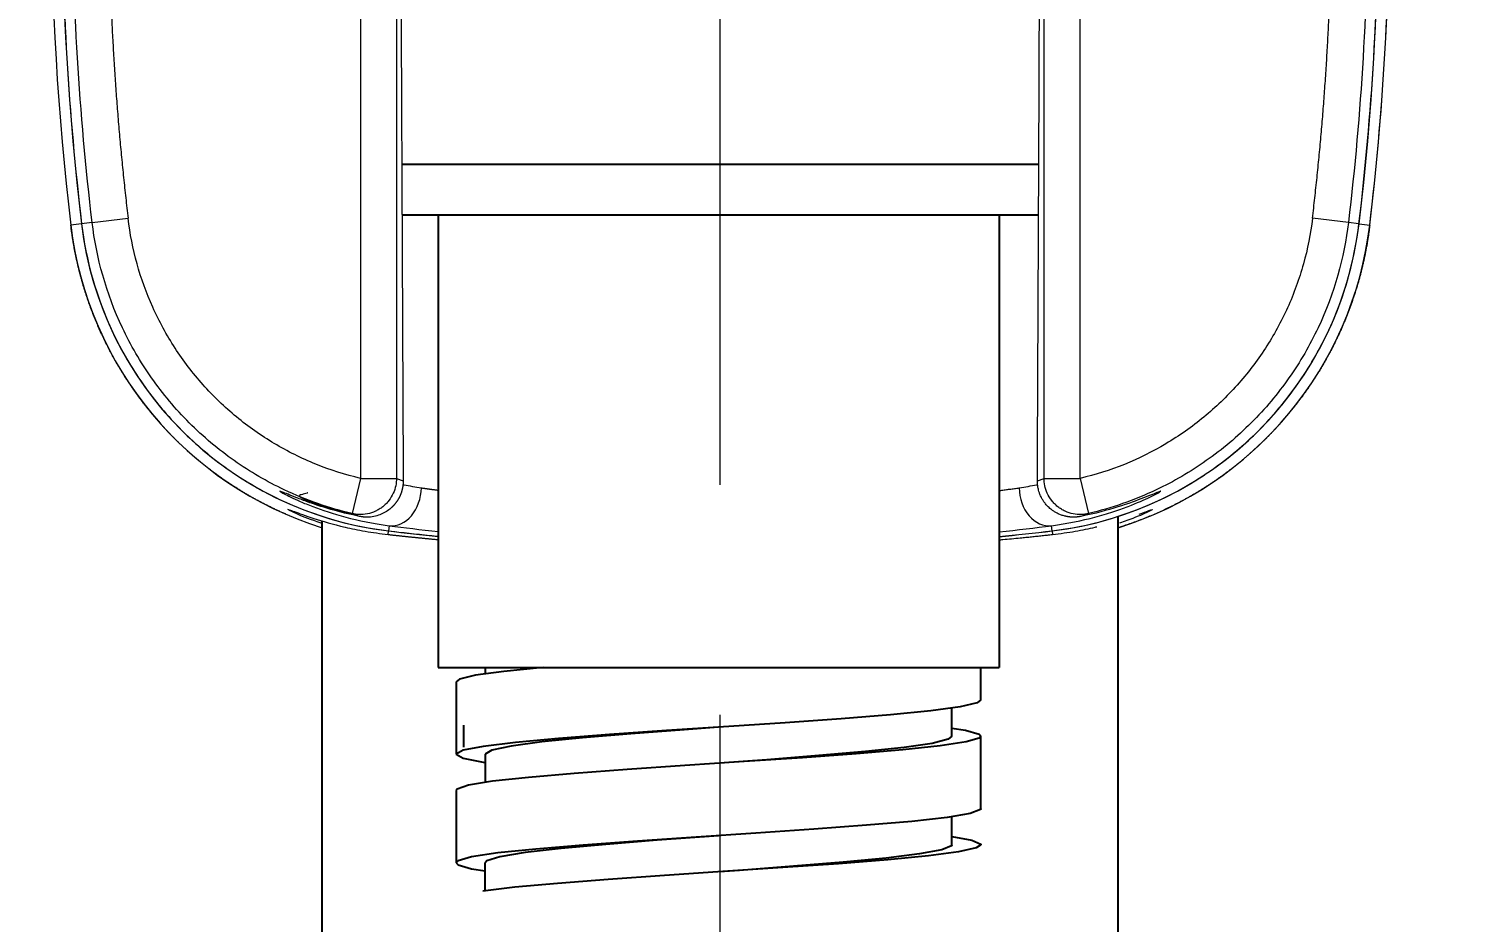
# Model space of a CAD drawing. Extents: x 0 to 3160, y 0 to 2315.
# Drawn here: x 2077.5 to 2117.23, y 787.78 to 812.48 of the extents above; entities that cross this region are included whole.
import ezdxf

# ---------------------------------------------------------------- set-up
doc = ezdxf.new("R2010")
doc.units = 0
doc.header["$LTSCALE"] = 4
doc.header["$MEASUREMENT"] = 0
doc.header["$PDMODE"] = 3
doc.header["$PDSIZE"] = -10
doc.linetypes.add('CENTER2', pattern=[28.575, 19.05, -3.175, 3.175, -3.175])
doc.layers.get('0').update_dxf_attribs({"linetype": 'CONTINUOUS'})
doc.layers.get('DEFPOINTS').update_dxf_attribs({"linetype": 'CONTINUOUS'})
doc.layers.add('1', color=7, linetype='CONTINUOUS', true_color=0xffffff)
doc.layers.add('Cneter', color=1, linetype='CENTER2', lineweight=13)
doc.layers.add('DEF_LAYER_ASSEM_MEMBER', color=7, linetype='CONTINUOUS')
doc.styles.add('Daelim Dimension', font='')
doc.styles.get('Daelim Dimension').set_extended_font_data('나눔고딕')
doc.dimstyles.new('DEFAULT', dxfattribs={"dimscale": 2, "dimtxt": 2, "dimasz": 2, "dimexe": 0, "dimexo": 2, "dimgap": 1, "dimtad": 1, "dimdec": 1, "dimzin": 9, "dimdsep": 46, "dimtxsty": 'Daelim Dimension', "dimcen": 0.5, "dimclrd": 252, "dimclre": 252, "dimclrt": 3, "dimadec": 1, "dimazin": 0, "dimtfac": 1, "dimtdec": 1, "dimtix": 1, "dimtmove": 0, "dimatfit": 3, "dimfxl": 1, "dimtolj": 1, "dimtzin": 1, "dimlwd": 9, "dimlwe": 9, "dimarcsym": 0})

# ---------------------------------------------------------------- blocks, each defined once
blk = doc.blocks.new('*D2')
at = {"color": 5, "lineweight": 9, "ltscale": 0.5, "transparency": 16777216}
for p, q in [((1741.296, 1336.079), (2418.23, 1336.079)), ((2416.23, 461.472), (2416.23, 1328.079)), ((2221.41, 453.472), (2418.23, 453.472))]:
    blk.add_line(p, q, dxfattribs=at)
at = {"color": 5, "ltscale": 0.5, "transparency": 16777216}
for points in [[(2414.897, 1328.079), (2417.563, 1328.079), (2416.23, 1336.079)], [(2414.897, 461.472), (2417.563, 461.472), (2416.23, 453.472)]]:
    blk.add_solid(points, dxfattribs=at)
at = {"layer": 'DEFPOINTS', "color": 0, "ltscale": 0.5, "transparency": 16777216}
for p in [(1737.296, 1336.079), (2416.23, 1336.079), (2217.41, 453.472)]:
    blk.add_point(p, dxfattribs=at)
at = {"color": 7, "ltscale": 0.5, "transparency": 16777216, "insert": (2400.525, 893.007), "char_height": 20, "attachment_point": 5, "rotation": 90, "style": 'Daelim Dimension'}
blk.add_mtext('\\A1;(1140)', dxfattribs=at)

msp = doc.modelspace()

# ---------------------------------------------------------------- linework, layer by layer
at = {"layer": '1', "color": 7, "linetype": 'Continuous', "lineweight": 13}
for p, q in [((2086.661, 832.46), (2086.661, 800.051)), ((2087.659, 832.46), (2087.659, 800.051)), ((2105.56, 800.051), (2105.56, 832.46)), ((2106.559, 800.051), (2106.559, 832.46)), ((2078.953, 807.085), (2078.657, 807.05)), ((2078.954, 807.085), (2078.953, 807.085)), ((2079.248, 807.12), (2078.956, 807.086)), ((2079.248, 807.12), (2080.241, 807.239)), ((2113.972, 807.12), (2112.979, 807.239)), ((2114.264, 807.086), (2113.972, 807.12)), ((2114.266, 807.085), (2114.562, 807.05)), ((2114.266, 807.085), (2114.266, 807.085)), ((2086.661, 800.051), (2086.432, 799.078)), ((2086.661, 800.051), (2087.659, 800.051)), ((2087.659, 800.051), (2087.845, 799.978)), ((2105.375, 799.978), (2105.56, 800.051)), ((2105.56, 800.051), (2106.559, 800.051)), ((2106.559, 800.051), (2106.788, 799.078)), ((2087.457, 798.742), (2087.44, 798.601)), ((2105.779, 798.601), (2105.763, 798.742)), ((2087.428, 798.499), (2087.44, 798.599)), ((2087.44, 798.599), (2087.44, 798.599)), ((2105.78, 798.599), (2105.792, 798.499)), ((2105.78, 798.599), (2105.78, 798.599))]:
    msp.add_line(p, q, dxfattribs=at)
at = {"layer": '1', "color": 7, "linetype": 'Continuous', "lineweight": 18}
for centre, radius, start, end in [((2156.063, 816.255), 77.951, 173.21815, 186.78185), ((2037.157, 816.255), 77.951, 353.21815, 0), ((2088.585, 808.231), 9.998, 186.7818, 252.6855), ((2104.634, 808.231), 9.998, 287.3145, 353.2182)]:
    msp.add_arc(centre, radius, start, end, dxfattribs=at)
at = {"layer": '1', "color": 7, "linetype": 'Continuous', "lineweight": 13}
for centre, radius, start, end in [((2156.063, 816.255), 77.653, 173.21815, 186.78185), ((2037.157, 816.255), 77.653, 353.21815, 6.78185), ((2037.157, 816.255), 77.951, 353.21815, 6.78185), ((2088.585, 808.231), 9.7, 186.7818, 263.2182), ((2104.634, 808.231), 9.7, 276.7818, 353.2182), ((2096.61, 875.708), 77.653, 263.21815, 264.23846), ((2096.61, 875.708), 77.653, 275.69414, 276.78185)]:
    msp.add_arc(centre, radius, start, end, dxfattribs=at)
for centre, major_axis, start_param, end_param in [((2087.575, 799.735), (0.128, 0.992), 3.155198, 4.863969), ((2105.644, 799.735), (0.128, -0.992), 4.560809, 6.26958)]:
    msp.add_ellipse(centre, major_axis=major_axis, ratio=0.767184, start_param=start_param, end_param=end_param, dxfattribs=at)
for points, degree, knots in [([(2087.709, 832.48), (2087.73, 827.06), (2087.752, 821.642), (2087.797, 810.807), (2087.82, 805.391), (2087.845, 799.978)], 3, [0, 0, 0, 0, 0.5, 0.5, 1, 1, 1, 1]), ([(2105.375, 799.978), (2105.399, 805.391), (2105.423, 810.807), (2105.468, 821.642), (2105.489, 827.06), (2105.51, 832.48)], 3, [0, 0, 0, 0, 0.5, 0.5, 1, 1, 1, 1]), ([(2079.248, 807.12), (2078.888, 810.144), (2078.706, 813.2), (2078.706, 819.311), (2078.888, 822.367), (2079.248, 825.39)], 3, [0, 0, 0, 0, 0.5, 0.5, 1, 1, 1, 1]), ([(2113.972, 825.39), (2114.331, 822.367), (2114.513, 819.311), (2114.513, 813.2), (2114.331, 810.144), (2113.972, 807.12)], 3, [0, 0, 0, 0, 0.5, 0.5, 1, 1, 1, 1]), ([(2080.241, 825.272), (2079.706, 820.778), (2079.706, 816.252), (2079.707, 811.73), (2080.241, 807.239)], 2, [0, 0, 0, 0.5, 0.5, 1, 1, 1]), ([(2112.979, 807.239), (2113.513, 811.732), (2113.513, 816.259), (2113.513, 820.781), (2112.979, 825.272)], 2, [0, 0, 0, 0.5, 0.5, 1, 1, 1]), ([(2086.432, 799.078), (2085.802, 799.227), (2085.17, 799.444), (2084.08, 799.96), (2083.616, 800.23), (2082.734, 800.85), (2082.317, 801.201), (2081.549, 801.969), (2081.199, 802.387), (2080.58, 803.268), (2080.311, 803.733), (2079.635, 805.161), (2079.362, 806.159), (2079.248, 807.12)], 3, [0, 0, 0, 0, 0.176479, 0.176479, 0.313733, 0.313733, 0.450986, 0.450986, 0.58824, 0.58824, 0.725493, 0.725493, 1, 1, 1, 1]), ([(2086.661, 800.051), (2086.241, 800.15), (2085.832, 800.28), (2085.036, 800.602), (2084.648, 800.795), (2083.916, 801.231), (2083.568, 801.476), (2082.91, 802.019), (2082.597, 802.32), (2082.028, 802.958), (2081.77, 803.296), (2081.422, 803.831), (2081.313, 804.015), (2081.108, 804.391), (2081.011, 804.584), (2080.571, 805.563), (2080.343, 806.382), (2080.241, 807.239)], 3, [0, 0, 0, 0, 0.125, 0.125, 0.25, 0.25, 0.375, 0.375, 0.5, 0.5, 0.625, 0.625, 0.6875, 0.6875, 0.75, 0.75, 1, 1, 1, 1]), ([(2112.979, 807.239), (2112.928, 806.81), (2112.844, 806.389), (2112.614, 805.562), (2112.466, 805.155), (2112.114, 804.378), (2111.91, 804.005), (2111.445, 803.29), (2111.181, 802.946), (2110.611, 802.309), (2110.304, 802.014), (2109.811, 801.608), (2109.642, 801.479), (2109.291, 801.233), (2109.109, 801.115), (2108.187, 800.567), (2107.398, 800.248), (2106.559, 800.051)], 3, [0, 0, 0, 0, 0.125, 0.125, 0.25, 0.25, 0.375, 0.375, 0.5, 0.5, 0.625, 0.625, 0.6875, 0.6875, 0.75, 0.75, 1, 1, 1, 1]), ([(2113.972, 807.12), (2113.857, 806.159), (2113.584, 805.161), (2112.908, 803.733), (2112.639, 803.268), (2112.02, 802.387), (2111.67, 801.969), (2110.903, 801.201), (2110.485, 800.85), (2109.603, 800.23), (2109.139, 799.96), (2108.049, 799.444), (2107.417, 799.227), (2106.788, 799.078)], 3, [0, 0, 0, 0, 0.274507, 0.274507, 0.41176, 0.41176, 0.549014, 0.549014, 0.686267, 0.686267, 0.823521, 0.823521, 1, 1, 1, 1]), ([(2087.659, 800.051), (2087.659, 799.986), (2087.653, 799.917), (2087.624, 799.778), (2087.601, 799.707), (2087.538, 799.568), (2087.498, 799.501), (2087.425, 799.407), (2087.398, 799.376), (2087.342, 799.319), (2087.312, 799.292), (2087.249, 799.242), (2087.216, 799.219), (2087.147, 799.177), (2087.112, 799.159), (2087.004, 799.109), (2086.929, 799.085), (2086.78, 799.055), (2086.705, 799.05), (2086.563, 799.053), (2086.495, 799.063), (2086.432, 799.078)], 3, [0, 0, 0, 0, 0.125, 0.125, 0.25, 0.25, 0.375, 0.375, 0.4375, 0.4375, 0.5, 0.5, 0.5625, 0.5625, 0.625, 0.625, 0.75, 0.75, 0.875, 0.875, 1, 1, 1, 1]), ([(2087.833, 799.88), (2087.844, 799.878), (2088.008, 799.844), (2088.183, 799.815), (2088.346, 799.788)], 3, [0, 0, 0, 0, 0.064949, 1, 1, 1, 1]), ([(2104.873, 799.788), (2105.037, 799.815), (2105.212, 799.844), (2105.376, 799.878), (2105.386, 799.88)], 3, [0, 0, 0, 0, 0.937701, 1, 1, 1, 1]), ([(2106.788, 799.078), (2106.724, 799.063), (2106.656, 799.053), (2106.514, 799.05), (2106.44, 799.055), (2106.291, 799.085), (2106.216, 799.109), (2106.108, 799.159), (2106.072, 799.177), (2106.004, 799.219), (2105.971, 799.242), (2105.908, 799.292), (2105.878, 799.319), (2105.821, 799.376), (2105.795, 799.407), (2105.722, 799.501), (2105.681, 799.568), (2105.618, 799.707), (2105.596, 799.778), (2105.567, 799.917), (2105.56, 799.986), (2105.56, 800.051)], 3, [0, 0, 0, 0, 0.125, 0.125, 0.25, 0.25, 0.375, 0.375, 0.4375, 0.4375, 0.5, 0.5, 0.5625, 0.5625, 0.625, 0.625, 0.75, 0.75, 0.875, 0.875, 1, 1, 1, 1]), ([(2086.64, 798.999), (2086.25, 799.077), (2085.91, 799.169), (2085.474, 799.305), (2085.342, 799.351), (2085.101, 799.437), (2084.994, 799.478), (2084.714, 799.587), (2084.583, 799.643), (2084.47, 799.688), (2084.446, 799.697), (2084.427, 799.7), (2084.433, 799.694), (2084.491, 799.657), (2084.586, 799.604), (2084.81, 799.497), (2084.899, 799.456), (2085.103, 799.367), (2085.219, 799.319), (2085.604, 799.172), (2085.908, 799.07), (2086.61, 798.884), (2087.008, 798.8), (2087.457, 798.742)], 3, [0, 0, 0, 0, 0.125, 0.125, 0.1875, 0.1875, 0.25, 0.25, 0.375, 0.375, 0.4375, 0.4375, 0.5, 0.5, 0.625, 0.625, 0.6875, 0.6875, 0.75, 0.75, 0.875, 0.875, 1, 1, 1, 1]), ([(2088.346, 799.788), (2088.357, 799.786), (2088.38, 799.783), (2088.413, 799.778), (2088.446, 799.774), (2088.479, 799.769), (2088.511, 799.765), (2088.544, 799.76), (2088.576, 799.756), (2088.609, 799.751), (2088.641, 799.747), (2088.673, 799.743), (2088.704, 799.739), (2088.736, 799.734), (2088.767, 799.73), (2088.793, 799.727), (2088.809, 799.725), (2088.814, 799.724)], 3, [0, 0, 0, 0, 0.00276546, 0.00550353, 0.00821423, 0.01089761, 0.01355368, 0.01618247, 0.01878403, 0.02135837, 0.02390553, 0.02642554, 0.02891845, 0.03138428, 0.03382307, 0.03623487, 0.03747924, 0.03747924, 0.03747924, 0.03747924]), ([(2104.314, 799.712), (2104.33, 799.714), (2104.367, 799.719), (2104.424, 799.726), (2104.486, 799.735), (2104.549, 799.743), (2104.612, 799.752), (2104.677, 799.76), (2104.742, 799.769), (2104.807, 799.778), (2104.851, 799.785), (2104.873, 799.788)], 3, [0.95554348, 0.95554348, 0.95554348, 0.95554348, 0.95920053, 0.96392224, 0.96875144, 0.97368844, 0.97873353, 0.98388698, 0.98914905, 0.99451998, 1, 1, 1, 1]), ([(2105.763, 798.742), (2106.211, 798.8), (2106.611, 798.884), (2107.141, 799.025), (2107.306, 799.074), (2107.612, 799.174), (2107.753, 799.225), (2108.136, 799.372), (2108.339, 799.463), (2108.562, 799.57), (2108.623, 799.602), (2108.718, 799.652), (2108.751, 799.671), (2108.806, 799.707), (2108.786, 799.703), (2108.672, 799.657), (2108.619, 799.635), (2108.487, 799.581), (2108.405, 799.548), (2108.124, 799.438), (2107.885, 799.349), (2107.308, 799.169), (2106.97, 799.077), (2106.579, 798.999)], 3, [0, 0, 0, 0, 0.125, 0.125, 0.1875, 0.1875, 0.25, 0.25, 0.375, 0.375, 0.4375, 0.4375, 0.5, 0.5, 0.625, 0.625, 0.6875, 0.6875, 0.75, 0.75, 0.875, 0.875, 1, 1, 1, 1]), ([(2085.578, 798.81), (2085.505, 798.834), (2085.188, 798.945), (2084.783, 799.119), (2084.661, 799.184), (2084.661, 799.19), (2084.661, 799.19)], 3, [0, 0, 0, 0, 0.121504, 0.561318, 0.999939, 1, 1, 1, 1]), ([(2108.19, 799.061), (2108.263, 799.087), (2108.47, 799.164), (2108.62, 799.217), (2108.439, 799.12), (2108.034, 798.946), (2107.715, 798.834), (2107.642, 798.81)], 3, [0, 0, 0, 0, 0.115721, 0.384851, 0.65387, 0.924526, 1, 1, 1, 1]), ([(2105.792, 798.499), (2106.006, 798.527), (2106.435, 798.583), (2106.817, 798.664), (2107.002, 798.708), (2107.015, 798.711)], 3, [0, 0, 0, 0, 0.48093, 0.960919, 1, 1, 1, 1])]:
    msp.add_open_spline(points, degree=degree, knots=knots, dxfattribs=at)
at = {"layer": '1', "color": 7, "linetype": 'Continuous', "lineweight": 18}
for points, knots in [([(2078.956, 825.425), (2078.595, 822.39), (2078.412, 819.323), (2078.412, 813.188), (2078.595, 810.121), (2078.956, 807.086)], [0, 0, 0, 0, 0.5, 0.5, 1, 1, 1, 1]), ([(2114.264, 807.086), (2114.625, 810.121), (2114.807, 813.188), (2114.807, 819.323), (2114.625, 822.39), (2114.264, 825.425)], [0, 0, 0, 0, 0.5, 0.5, 1, 1, 1, 1]), ([(2084.7, 799.019), (2084.695, 799.021), (2084.673, 799.03), (2084.636, 799.046), (2084.589, 799.066), (2084.542, 799.087), (2084.495, 799.108), (2084.448, 799.129), (2084.401, 799.151), (2084.354, 799.172), (2084.308, 799.194), (2084.262, 799.216), (2084.215, 799.238), (2084.169, 799.261), (2084.124, 799.284), (2084.078, 799.307), (2084.032, 799.33), (2083.987, 799.353), (2083.942, 799.377), (2083.897, 799.4), (2083.852, 799.424), (2083.807, 799.448), (2083.763, 799.473), (2083.719, 799.497), (2083.675, 799.522), (2083.631, 799.547), (2083.587, 799.572), (2083.543, 799.597), (2083.5, 799.623), (2083.457, 799.649), (2083.413, 799.674), (2083.371, 799.701), (2083.328, 799.727), (2083.285, 799.753), (2083.243, 799.78), (2083.201, 799.807), (2083.159, 799.833), (2083.117, 799.861), (2083.076, 799.888), (2083.034, 799.915), (2082.993, 799.943), (2082.952, 799.971), (2082.911, 799.999), (2082.871, 800.027), (2082.831, 800.055), (2082.79, 800.084), (2082.75, 800.112), (2082.711, 800.141), (2082.671, 800.17), (2082.632, 800.199), (2082.592, 800.228), (2082.554, 800.257), (2082.515, 800.287), (2082.476, 800.316), (2082.438, 800.346), (2082.4, 800.376), (2082.362, 800.406), (2082.324, 800.436), (2082.287, 800.466), (2082.249, 800.497), (2082.212, 800.527), (2082.175, 800.558), (2082.139, 800.589), (2082.102, 800.62), (2082.066, 800.651), (2082.03, 800.682), (2081.994, 800.713), (2081.959, 800.744), (2081.923, 800.776), (2081.888, 800.807), (2081.853, 800.839), (2081.818, 800.871), (2081.784, 800.903), (2081.75, 800.935), (2081.715, 800.967), (2081.682, 800.999), (2081.648, 801.031), (2081.615, 801.064), (2081.581, 801.096), (2081.548, 801.129), (2081.507, 801.169), (2081.458, 801.219), (2081.401, 801.278), (2081.344, 801.337), (2081.288, 801.397), (2081.231, 801.457), (2081.175, 801.518), (2081.12, 801.58), (2081.065, 801.643), (2081.01, 801.706), (2080.955, 801.77), (2080.901, 801.834), (2080.847, 801.9), (2080.794, 801.966), (2080.741, 802.032), (2080.688, 802.099), (2080.636, 802.167), (2080.584, 802.235), (2080.533, 802.304), (2080.482, 802.374), (2080.432, 802.444), (2080.382, 802.515), (2080.333, 802.587), (2080.284, 802.659), (2080.235, 802.732), (2080.187, 802.805), (2080.14, 802.879), (2080.093, 802.954), (2080.047, 803.029), (2080.002, 803.104), (2079.956, 803.181), (2079.912, 803.257), (2079.868, 803.335), (2079.825, 803.413), (2079.782, 803.491), (2079.74, 803.57), (2079.699, 803.65), (2079.658, 803.73), (2079.618, 803.81), (2079.578, 803.891), (2079.539, 803.973), (2079.501, 804.055), (2079.464, 804.137), (2079.427, 804.22), (2079.391, 804.303), (2079.356, 804.387), (2079.321, 804.471), (2079.287, 804.556), (2079.254, 804.641), (2079.222, 804.726), (2079.19, 804.812), (2079.159, 804.898), (2079.129, 804.985), (2079.1, 805.072), (2079.071, 805.159), (2079.043, 805.246), (2079.016, 805.334), (2078.99, 805.422), (2078.964, 805.511), (2078.94, 805.6), (2078.916, 805.689), (2078.893, 805.778), (2078.871, 805.868), (2078.849, 805.957), (2078.829, 806.047), (2078.809, 806.138), (2078.79, 806.228), (2078.772, 806.319), (2078.755, 806.409), (2078.738, 806.5), (2078.723, 806.591), (2078.708, 806.682), (2078.694, 806.774), (2078.681, 806.865), (2078.669, 806.957), (2078.662, 807.018), (2078.658, 807.048)], [0, 0, 0, 0, 0.001699, 0.006602, 0.011502, 0.016397, 0.021289, 0.026177, 0.03106, 0.035939, 0.040814, 0.045684, 0.05055, 0.055411, 0.060268, 0.06512, 0.069967, 0.074809, 0.079646, 0.084478, 0.089305, 0.094127, 0.098943, 0.103754, 0.10856, 0.11336, 0.118154, 0.122943, 0.127726, 0.132503, 0.137275, 0.14204, 0.146799, 0.151553, 0.156299, 0.16104, 0.165775, 0.170503, 0.175224, 0.179939, 0.184647, 0.189349, 0.194044, 0.198732, 0.203413, 0.208087, 0.212754, 0.217414, 0.222067, 0.226713, 0.231351, 0.235982, 0.240606, 0.245222, 0.24983, 0.254431, 0.259025, 0.26361, 0.268188, 0.272758, 0.27732, 0.281874, 0.28642, 0.290958, 0.295488, 0.300009, 0.304523, 0.309028, 0.313525, 0.318013, 0.322493, 0.326964, 0.331427, 0.335881, 0.340326, 0.344763, 0.349191, 0.35361, 0.35802, 0.362421, 0.366814, 0.374553, 0.38232, 0.390114, 0.397935, 0.405782, 0.413657, 0.421557, 0.429484, 0.437436, 0.445414, 0.453416, 0.461444, 0.469495, 0.477571, 0.485671, 0.493793, 0.501939, 0.510108, 0.518299, 0.526512, 0.534747, 0.543003, 0.55128, 0.559578, 0.567895, 0.576233, 0.58459, 0.592966, 0.60136, 0.609773, 0.618203, 0.626651, 0.635116, 0.643598, 0.652095, 0.660608, 0.669137, 0.67768, 0.686238, 0.69481, 0.703395, 0.711993, 0.720604, 0.729227, 0.737862, 0.746508, 0.755165, 0.763832, 0.772509, 0.781195, 0.78989, 0.798594, 0.807305, 0.816025, 0.824751, 0.833483, 0.842222, 0.850966, 0.859716, 0.86847, 0.877228, 0.885989, 0.894754, 0.903522, 0.912291, 0.921062, 0.929835, 0.938608, 0.947382, 0.956155, 0.964927, 0.973699, 0.982468, 0.991235, 1, 1, 1, 1]), ([(2078.956, 807.086), (2079.074, 806.094), (2079.355, 805.065), (2080.052, 803.592), (2080.329, 803.113), (2080.968, 802.204), (2081.329, 801.773), (2082.121, 800.981), (2082.551, 800.619), (2083.46, 799.98), (2083.939, 799.701), (2085.414, 799.002), (2086.446, 798.72), (2087.44, 798.601)], [0, 0, 0, 0, 0.25, 0.25, 0.375, 0.375, 0.5, 0.5, 0.625, 0.625, 0.75, 0.75, 1, 1, 1, 1]), ([(2105.779, 798.601), (2106.774, 798.72), (2107.805, 799.002), (2109.28, 799.701), (2109.759, 799.98), (2110.668, 800.619), (2111.099, 800.981), (2111.89, 801.773), (2112.251, 802.204), (2112.89, 803.113), (2113.167, 803.592), (2113.864, 805.065), (2114.146, 806.094), (2114.264, 807.086)], [0, 0, 0, 0, 0.25, 0.25, 0.375, 0.375, 0.5, 0.5, 0.625, 0.625, 0.75, 0.75, 1, 1, 1, 1]), ([(2114.561, 807.048), (2114.559, 807.031), (2114.555, 806.996), (2114.548, 806.944), (2114.542, 806.892), (2114.534, 806.84), (2114.527, 806.788), (2114.519, 806.736), (2114.511, 806.684), (2114.503, 806.633), (2114.495, 806.581), (2114.486, 806.529), (2114.477, 806.477), (2114.467, 806.426), (2114.458, 806.374), (2114.448, 806.323), (2114.438, 806.271), (2114.427, 806.22), (2114.417, 806.168), (2114.406, 806.117), (2114.395, 806.066), (2114.383, 806.014), (2114.371, 805.963), (2114.359, 805.912), (2114.347, 805.861), (2114.334, 805.81), (2114.322, 805.76), (2114.309, 805.709), (2114.295, 805.658), (2114.282, 805.608), (2114.268, 805.557), (2114.254, 805.507), (2114.239, 805.456), (2114.225, 805.406), (2114.21, 805.356), (2114.195, 805.306), (2114.179, 805.256), (2114.163, 805.206), (2114.148, 805.157), (2114.131, 805.107), (2114.115, 805.058), (2114.098, 805.008), (2114.081, 804.959), (2114.064, 804.91), (2114.047, 804.861), (2114.029, 804.812), (2114.011, 804.763), (2113.993, 804.714), (2113.975, 804.666), (2113.956, 804.617), (2113.937, 804.569), (2113.918, 804.521), (2113.899, 804.473), (2113.879, 804.425), (2113.859, 804.377), (2113.839, 804.33), (2113.819, 804.282), (2113.799, 804.235), (2113.778, 804.188), (2113.757, 804.14), (2113.736, 804.094), (2113.714, 804.047), (2113.693, 804), (2113.671, 803.954), (2113.649, 803.907), (2113.627, 803.861), (2113.604, 803.815), (2113.581, 803.77), (2113.559, 803.724), (2113.535, 803.678), (2113.512, 803.633), (2113.489, 803.588), (2113.465, 803.543), (2113.441, 803.498), (2113.417, 803.453), (2113.392, 803.409), (2113.368, 803.365), (2113.343, 803.32), (2113.318, 803.276), (2113.293, 803.233), (2113.268, 803.189), (2113.242, 803.146), (2113.217, 803.102), (2113.191, 803.059), (2113.165, 803.016), (2113.138, 802.974), (2113.112, 802.931), (2113.085, 802.889), (2113.059, 802.847), (2113.032, 802.805), (2113.005, 802.763), (2112.977, 802.722), (2112.95, 802.68), (2112.922, 802.639), (2112.894, 802.598), (2112.866, 802.557), (2112.838, 802.517), (2112.81, 802.476), (2112.782, 802.436), (2112.753, 802.396), (2112.724, 802.356), (2112.695, 802.317), (2112.666, 802.277), (2112.637, 802.238), (2112.608, 802.199), (2112.578, 802.161), (2112.549, 802.122), (2112.519, 802.084), (2112.489, 802.046), (2112.459, 802.008), (2112.429, 801.97), (2112.399, 801.932), (2112.368, 801.895), (2112.338, 801.858), (2112.307, 801.821), (2112.276, 801.784), (2112.246, 801.748), (2112.215, 801.712), (2112.183, 801.676), (2112.152, 801.64), (2112.121, 801.604), (2112.089, 801.569), (2112.058, 801.534), (2112.026, 801.499), (2111.994, 801.464), (2111.962, 801.43), (2111.93, 801.395), (2111.898, 801.361), (2111.866, 801.327), (2111.834, 801.294), (2111.802, 801.26), (2111.769, 801.227), (2111.737, 801.194), (2111.696, 801.153), (2111.646, 801.104), (2111.587, 801.047), (2111.528, 800.99), (2111.468, 800.933), (2111.408, 800.877), (2111.347, 800.821), (2111.285, 800.765), (2111.222, 800.71), (2111.159, 800.655), (2111.095, 800.601), (2111.031, 800.547), (2110.965, 800.493), (2110.9, 800.439), (2110.833, 800.386), (2110.766, 800.334), (2110.698, 800.282), (2110.63, 800.23), (2110.561, 800.179), (2110.491, 800.128), (2110.421, 800.077), (2110.35, 800.028), (2110.278, 799.978), (2110.206, 799.929), (2110.133, 799.881), (2110.06, 799.833), (2109.986, 799.786), (2109.911, 799.739), (2109.836, 799.693), (2109.761, 799.647), (2109.684, 799.602), (2109.608, 799.558), (2109.53, 799.514), (2109.452, 799.47), (2109.374, 799.428), (2109.295, 799.386), (2109.215, 799.344), (2109.135, 799.304), (2109.055, 799.263), (2108.974, 799.224), (2108.892, 799.185), (2108.811, 799.147), (2108.728, 799.11), (2108.645, 799.073), (2108.562, 799.037), (2108.478, 799.001), (2108.394, 798.967), (2108.309, 798.933), (2108.224, 798.9), (2108.139, 798.867), (2108.053, 798.836), (2107.967, 798.805), (2107.88, 798.775), (2107.793, 798.745), (2107.706, 798.717), (2107.646, 798.698), (2107.615, 798.688), (2107.613, 798.687)], [0, 0, 0, 0, 0.004562, 0.009125, 0.013689, 0.018253, 0.022819, 0.027384, 0.03195, 0.036517, 0.041083, 0.04565, 0.050217, 0.054784, 0.059351, 0.063918, 0.068484, 0.073051, 0.077617, 0.082182, 0.086747, 0.091311, 0.095875, 0.100438, 0.105, 0.109561, 0.114121, 0.11868, 0.123237, 0.127794, 0.132349, 0.136902, 0.141454, 0.146005, 0.150554, 0.155101, 0.159646, 0.164189, 0.168731, 0.17327, 0.177807, 0.182342, 0.186874, 0.191404, 0.195932, 0.200457, 0.204979, 0.209499, 0.214015, 0.218529, 0.22304, 0.227548, 0.232053, 0.236555, 0.241053, 0.245548, 0.25004, 0.254528, 0.259012, 0.263493, 0.26797, 0.272443, 0.276913, 0.281378, 0.285839, 0.290297, 0.29475, 0.299199, 0.303643, 0.308083, 0.312519, 0.31695, 0.321376, 0.325798, 0.330215, 0.334627, 0.339034, 0.343436, 0.347834, 0.352226, 0.356612, 0.360994, 0.36537, 0.369741, 0.374106, 0.378466, 0.382821, 0.387169, 0.391512, 0.395849, 0.40018, 0.404506, 0.408825, 0.413138, 0.417445, 0.421746, 0.426041, 0.430329, 0.434611, 0.438887, 0.443156, 0.447418, 0.451674, 0.455923, 0.460166, 0.464402, 0.46863, 0.472852, 0.477067, 0.481275, 0.485476, 0.48967, 0.493857, 0.498036, 0.502208, 0.506373, 0.51053, 0.51468, 0.518823, 0.522958, 0.527085, 0.531205, 0.535316, 0.539421, 0.543517, 0.547606, 0.551686, 0.555759, 0.559824, 0.56388, 0.567929, 0.57197, 0.576002, 0.580026, 0.587115, 0.59423, 0.60137, 0.608534, 0.615723, 0.622936, 0.630173, 0.637435, 0.644719, 0.652027, 0.659357, 0.666711, 0.674086, 0.681484, 0.688904, 0.696345, 0.703807, 0.71129, 0.718793, 0.726316, 0.73386, 0.741423, 0.749005, 0.756606, 0.764225, 0.771863, 0.779518, 0.78719, 0.79488, 0.802587, 0.810309, 0.818048, 0.825802, 0.833571, 0.841355, 0.849154, 0.856966, 0.864792, 0.872632, 0.880484, 0.888348, 0.896224, 0.904112, 0.912011, 0.919921, 0.927841, 0.935771, 0.943711, 0.951659, 0.959616, 0.967581, 0.975554, 0.983535, 0.991522, 0.999515, 1, 1, 1, 1]), ([(2087.845, 799.978), (2087.845, 799.973), (2087.845, 799.963), (2087.844, 799.948), (2087.844, 799.933), (2087.843, 799.917), (2087.842, 799.902), (2087.841, 799.887), (2087.839, 799.872), (2087.837, 799.857), (2087.835, 799.842), (2087.833, 799.827), (2087.831, 799.812), (2087.828, 799.797), (2087.825, 799.782), (2087.822, 799.767), (2087.819, 799.752), (2087.815, 799.737), (2087.811, 799.723), (2087.807, 799.708), (2087.803, 799.693), (2087.799, 799.679), (2087.794, 799.664), (2087.789, 799.65), (2087.784, 799.635), (2087.779, 799.621), (2087.773, 799.607), (2087.767, 799.592), (2087.761, 799.578), (2087.755, 799.564), (2087.749, 799.551), (2087.742, 799.537), (2087.735, 799.523), (2087.728, 799.509), (2087.721, 799.496), (2087.713, 799.483), (2087.705, 799.469), (2087.698, 799.456), (2087.689, 799.443), (2087.681, 799.43), (2087.673, 799.417), (2087.664, 799.405), (2087.655, 799.392), (2087.646, 799.38), (2087.636, 799.367), (2087.627, 799.355), (2087.617, 799.343), (2087.607, 799.331), (2087.597, 799.32), (2087.587, 799.308), (2087.577, 799.297), (2087.566, 799.286), (2087.555, 799.274), (2087.544, 799.264), (2087.533, 799.253), (2087.522, 799.242), (2087.51, 799.232), (2087.499, 799.222), (2087.487, 799.212), (2087.44, 799.173), (2087.348, 799.109), (2087.199, 799.038), (2087.03, 798.99), (2086.9, 798.977), (2086.82, 798.978), (2086.792, 798.979), (2086.764, 798.981), (2086.734, 798.984), (2086.704, 798.988), (2086.672, 798.993), (2086.651, 798.997), (2086.64, 798.999)], [0, 0, 0, 0, 0.008524, 0.017051, 0.025581, 0.034115, 0.042652, 0.051193, 0.059737, 0.068284, 0.076835, 0.085389, 0.093946, 0.102507, 0.111072, 0.11964, 0.128211, 0.136786, 0.145364, 0.153946, 0.162531, 0.17112, 0.179713, 0.188309, 0.196908, 0.205512, 0.214118, 0.222729, 0.231343, 0.23996, 0.248582, 0.257206, 0.265835, 0.274467, 0.283103, 0.291743, 0.300386, 0.309033, 0.317684, 0.326339, 0.334997, 0.343659, 0.352325, 0.360995, 0.369668, 0.378345, 0.387027, 0.395712, 0.4044, 0.413093, 0.42179, 0.43049, 0.439195, 0.447903, 0.456615, 0.465331, 0.474051, 0.482775, 0.491503, 0.500235, 0.586279, 0.678746, 0.777643, 0.882972, 0.897815, 0.913283, 0.929376, 0.946095, 0.963438, 0.981407, 1, 1, 1, 1]), ([(2106.579, 798.999), (2106.574, 798.998), (2106.563, 798.996), (2106.548, 798.993), (2106.532, 798.991), (2106.516, 798.988), (2106.5, 798.986), (2106.483, 798.984), (2106.467, 798.982), (2106.451, 798.981), (2106.435, 798.98), (2106.419, 798.979), (2106.403, 798.979), (2106.387, 798.978), (2106.37, 798.978), (2106.354, 798.978), (2106.338, 798.979), (2106.322, 798.979), (2106.306, 798.98), (2106.29, 798.982), (2106.273, 798.983), (2106.257, 798.985), (2106.241, 798.987), (2106.225, 798.989), (2106.209, 798.992), (2106.193, 798.995), (2106.177, 798.998), (2106.133, 799.007), (2106.062, 799.026), (2105.969, 799.062), (2105.886, 799.104), (2105.811, 799.151), (2105.734, 799.208), (2105.657, 799.278), (2105.587, 799.359), (2105.533, 799.436), (2105.493, 799.505), (2105.458, 799.575), (2105.43, 799.646), (2105.409, 799.716), (2105.396, 799.771), (2105.388, 799.815), (2105.383, 799.849), (2105.379, 799.879), (2105.377, 799.905), (2105.376, 799.926), (2105.375, 799.942), (2105.375, 799.954), (2105.375, 799.966), (2105.375, 799.974), (2105.375, 799.978)], [0, 0, 0, 0, 0.009118, 0.018236, 0.027354, 0.036473, 0.045591, 0.054709, 0.063828, 0.072946, 0.082065, 0.091183, 0.100302, 0.109421, 0.118539, 0.127658, 0.136776, 0.145895, 0.155013, 0.164132, 0.17325, 0.182369, 0.191487, 0.200606, 0.209724, 0.218842, 0.22796, 0.237078, 0.296093, 0.351896, 0.404486, 0.453861, 0.50002, 0.56767, 0.627793, 0.680383, 0.725435, 0.762952, 0.813079, 0.854064, 0.8859, 0.909051, 0.928466, 0.944152, 0.959604, 0.972385, 0.979968, 0.98688, 0.993411, 1, 1, 1, 1]), ([(2085.207, 799.651), (2085.202, 799.649), (2085.141, 799.627), (2085.042, 799.603), (2084.976, 799.584), (2084.96, 799.555), (2085.069, 799.491), (2085.366, 799.369), (2085.841, 799.208), (2086.247, 799.107), (2086.433, 799.065)], [0, 0, 0, 0, 0.003933, 0.047966, 0.092176, 0.208096, 0.36609, 0.569472, 0.819298, 1, 1, 1, 1]), ([(2084.704, 799.179), (2084.734, 799.169), (2084.869, 799.12), (2085.319, 798.953), (2086.049, 798.739), (2086.782, 798.583), (2087.212, 798.527), (2087.428, 798.499)], [0, 0, 0, 0, 0.143504, 0.42698, 0.711553, 0.85563, 1, 1, 1, 1]), ([(2087.428, 798.499), (2087.44, 798.498), (2087.464, 798.495), (2087.5, 798.491), (2087.537, 798.487), (2087.574, 798.483), (2087.61, 798.479), (2087.648, 798.475), (2087.685, 798.471), (2087.722, 798.467), (2087.76, 798.463), (2087.798, 798.459), (2087.836, 798.455), (2087.874, 798.451), (2087.913, 798.447), (2087.951, 798.443), (2087.99, 798.439), (2088.029, 798.435), (2088.069, 798.431), (2088.108, 798.427), (2088.148, 798.423), (2088.187, 798.419), (2088.228, 798.415), (2088.268, 798.411), (2088.308, 798.407), (2088.349, 798.403), (2088.39, 798.399), (2088.431, 798.395), (2088.472, 798.391), (2088.513, 798.387), (2088.555, 798.383), (2088.596, 798.379), (2088.638, 798.374), (2088.681, 798.37), (2088.723, 798.366), (2088.765, 798.362), (2088.796, 798.359), (2088.812, 798.358), (2088.814, 798.358)], [0, 0, 0, 0, 0.00271619, 0.00543115, 0.00814494, 0.01085761, 0.01356923, 0.01627986, 0.01898957, 0.02169842, 0.02440646, 0.02711377, 0.0298204, 0.03252642, 0.03523188, 0.03793686, 0.04064141, 0.04334559, 0.04604948, 0.04875313, 0.0514566, 0.05415995, 0.05686326, 0.05956658, 0.06226998, 0.06497351, 0.06767724, 0.07038124, 0.07308556, 0.07579027, 0.07849543, 0.08120111, 0.08390735, 0.08661424, 0.08932183, 0.09203018, 0.09473936, 0.09512306, 0.09512306, 0.09512306, 0.09512306]), ([(2087.44, 798.601), (2087.821, 798.556), (2088.199, 798.514), (2088.658, 798.466), (2088.736, 798.458), (2088.814, 798.45)], [0, 0, 0, 0, 0.0625, 0.0625, 0.07534826, 0.07534826, 0.07534826, 0.07534826]), ([(2104.314, 798.349), (2104.35, 798.353), (2104.468, 798.364), (2104.665, 798.383), (2104.85, 798.401), (2104.981, 798.414), (2105.058, 798.422), (2105.135, 798.43), (2105.211, 798.437), (2105.287, 798.445), (2105.361, 798.453), (2105.435, 798.461), (2105.508, 798.468), (2105.58, 798.476), (2105.651, 798.484), (2105.722, 798.492), (2105.768, 798.497), (2105.792, 798.499)], [0.8991639, 0.8991639, 0.8991639, 0.8991639, 0.9058788, 0.9214947, 0.9371361, 0.9423916, 0.9476425, 0.9528893, 0.9581324, 0.9633724, 0.9686095, 0.9738444, 0.9790774, 0.984309, 0.9895397, 0.9947699, 1, 1, 1, 1])]:
    msp.add_open_spline(points, degree=3, knots=knots, dxfattribs=at)
for points, weights in [([(2087.845, 799.978), (2087.846, 799.98), (2087.846, 799.983)], [1, 0.99581626881, 0.992324785564]), ([(2105.382, 799.994), (2105.373, 799.988), (2105.373, 799.983)], [0.97917321103, 0.98357552354, 0.992324785564]), ([(2105.373, 799.983), (2105.373, 799.98), (2105.375, 799.978)], [0.992324785564, 0.99581626881, 1])]:
    msp.add_rational_spline(points, weights, degree=2, dxfattribs=at)
at = {"layer": '1', "color": 7, "linetype": 'Continuous', "lineweight": 13}
for points in [[(2086.64, 799), (2086.571, 799.025), (2086.501, 799.051), (2086.432, 799.078)], [(2106.788, 799.078), (2106.718, 799.051), (2106.649, 799.025), (2106.579, 799)], [(2087.457, 798.742), (2087.873, 798.689), (2088.328, 798.634), (2088.814, 798.581)], [(2104.314, 798.571), (2104.836, 798.627), (2105.319, 798.685), (2105.763, 798.742)]]:
    msp.add_open_spline(points, degree=3, dxfattribs=at)
at = {"layer": '1', "color": 7, "linetype": 'Continuous', "lineweight": 18}
msp.add_open_spline([(2104.314, 798.441), (2104.803, 798.49), (2105.292, 798.543), (2105.779, 798.601)], degree=3, dxfattribs=at)
at = {"layer": 'Cneter', "lineweight": 5, "ltscale": 0.5}
msp.add_line((2096.61, 456.97), (2096.61, 1279.718), dxfattribs=at)
at = {"layer": 'DEF_LAYER_ASSEM_MEMBER', "color": 9, "linetype": 'Continuous'}
msp.add_line((2087.806, 808.734), (2105.414, 808.734), dxfattribs=at)
at = {"layer": 'DEF_LAYER_ASSEM_MEMBER', "color": 7, "linetype": 'Continuous'}
for p, q in [((2105.407, 807.326), (2087.812, 807.326)), ((2088.814, 807.326), (2088.814, 794.826)), ((2104.314, 807.326), (2104.314, 794.826)), ((2085.61, 666.727), (2085.61, 798.871)), ((2107.61, 666.727), (2107.61, 798.999)), ((2088.814, 794.826), (2104.314, 794.826)), ((2090.114, 794.826), (2090.114, 794.647)), ((2091.713, 794.826), (2090.624, 794.717)), ((2103.814, 793.926), (2103.814, 794.826)), ((2089.314, 794.426), (2089.314, 792.426)), ((2103.014, 792.926), (2103.014, 793.704)), ((2089.514, 793.226), (2089.514, 792.626)), ((2098.407, 793.298), (2096.564, 793.176)), ((2090.952, 792.753), (2090.058, 792.644)), ((2103.406, 792.765), (2102.69, 792.656)), ((2103.814, 790.926), (2103.814, 792.926)), ((2090.114, 792.426), (2090.114, 791.647)), ((2090.058, 792.207), (2090.114, 792.201)), ((2097.271, 792.222), (2095.627, 792.114)), ((2089.314, 791.426), (2089.314, 789.426)), ((2103.014, 789.926), (2103.014, 790.703)), ((2096.564, 790.176), (2094.864, 790.048)), ((2089.736, 789.589), (2089.361, 789.48)), ((2090.465, 789.698), (2089.736, 789.589)), ((2089.361, 789.48), (2089.314, 789.426)), ((2090.114, 788.65), (2090.114, 789.426)), ((2098.335, 789.293), (2096.544, 789.174)), ((2090.934, 788.751), (2090.05, 788.643))]:
    msp.add_line(p, q, dxfattribs=at)
for points in [[(2090.624, 794.717), (2089.841, 794.609), (2089.402, 794.5), (2089.314, 794.426)], [(2103.814, 793.926), (2103.708, 793.844), (2103.242, 793.735), (2102.43, 793.626), (2101.312, 793.516), (2099.948, 793.407), (2098.407, 793.298)], [(2096.564, 793.176), (2095.612, 793.105), (2094.14, 792.992), (2092.804, 792.878), (2091.678, 792.765), (2090.826, 792.652), (2090.295, 792.539), (2090.114, 792.426)], [(2096.564, 793.176), (2095.124, 793.08), (2093.552, 792.971), (2092.137, 792.862), (2090.952, 792.753)], [(2103.014, 793.146), (2103.389, 793.09), (2103.765, 792.982), (2103.814, 792.926)], [(2102.467, 792.727), (2101.691, 792.614), (2100.628, 792.501), (2099.338, 792.388), (2097.893, 792.275), (2096.586, 792.177)], [(2103.014, 792.926), (2102.913, 792.841), (2102.467, 792.727)], [(2103.814, 792.926), (2103.77, 792.873), (2103.406, 792.765)], [(2090.058, 792.644), (2089.503, 792.535), (2089.314, 792.426)], [(2089.314, 792.426), (2089.503, 792.316), (2090.058, 792.207)], [(2102.69, 792.656), (2101.659, 792.548), (2100.366, 792.439), (2098.878, 792.331), (2097.271, 792.222)], [(2095.627, 792.114), (2094.032, 792.005), (2092.567, 791.897), (2091.307, 791.788), (2090.318, 791.68)], [(2090.318, 791.68), (2089.649, 791.571), (2089.336, 791.463), (2089.314, 791.426)], [(2103.814, 790.926), (2103.802, 790.898), (2103.521, 790.789), (2102.877, 790.68), (2101.906, 790.571), (2100.656, 790.462), (2099.195, 790.353), (2097.596, 790.244)], [(2097.596, 790.244), (2095.944, 790.135), (2094.324, 790.026), (2092.82, 789.916), (2091.511, 789.807), (2090.465, 789.698)], [(2094.864, 790.048), (2093.45, 789.935), (2092.211, 789.822), (2091.215, 789.709), (2090.518, 789.595)], [(2103.014, 789.926), (2103.003, 789.897), (2102.733, 789.784)], [(2103.014, 790.15), (2103.559, 790.053), (2103.809, 789.944), (2103.814, 789.926)], [(2103.814, 789.926), (2103.686, 789.836), (2103.198, 789.727)], [(2090.518, 789.595), (2090.16, 789.482), (2090.114, 789.426)], [(2102.733, 789.784), (2102.118, 789.671), (2101.192, 789.558), (2100.007, 789.444), (2098.63, 789.331), (2097.137, 789.218), (2096.586, 789.177)], [(2103.198, 789.727), (2102.369, 789.619), (2101.241, 789.51), (2099.873, 789.402), (2098.335, 789.293)], [(2089.314, 789.426), (2089.361, 789.371), (2089.736, 789.262), (2090.114, 789.205)], [(2096.544, 789.174), (2095.069, 789.076), (2093.51, 788.968), (2092.107, 788.859), (2090.934, 788.751)]]:
    msp.add_lwpolyline(points, dxfattribs=at)

# ---------------------------------------------------------------- dimensions: what is measured, and where the dimension line sits
at = {"color": 5, "ltscale": 0.5}
dim = msp.add_linear_dim(base=(2416.23, 1336.079), p1=(2217.41, 453.472), p2=(1737.296, 1336.079), angle=90, text='(1140)', dimstyle='DEFAULT', override={"dimtxt": 10, "dimasz": 4, "dimexe": 1, "dimdec": 0, "dimclrd": 5, "dimclre": 5, "dimclrt": 7}, dxfattribs=at)
dim.commit()
dim.dimension.update_dxf_attribs({"geometry": '*D2', "text_midpoint": (2416.23, 893.007), "dimtype": 160})

doc.saveas('drawing.dxf')
